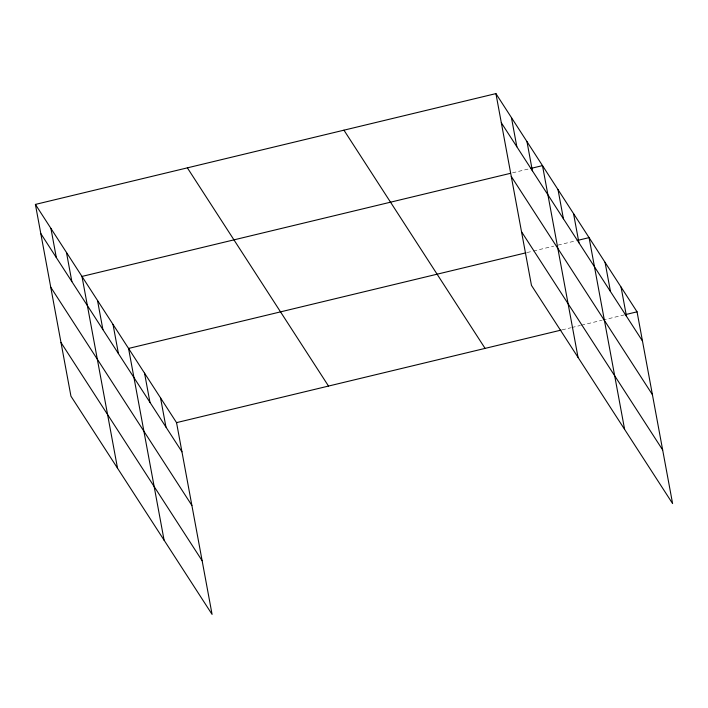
<?xml version="1.0" encoding="UTF-8"?>
<svg xmlns="http://www.w3.org/2000/svg" width="708" height="708" viewBox="0 0 708 708"><rect width="100%" height="100%" fill="white"/><g stroke="black" fill="none" stroke-linecap="round" stroke-linejoin="round"><path stroke-width="0.53" stroke-dasharray="3.54 2.66" d="M512.53 172.832L529.655 168.708M527 252.561L532.345 251.278M533.416 251.021L553.753 246.127M558.037 245.101L576.232 240.72M562.143 329.848L570.71 327.786M571.772 327.53L580.339 325.476M581.41 325.211L601.738 320.326M602.809 320.06L624.217 314.918"/><path stroke-width="1.06" d="M35.4 204.417L176.54 422.632L212.081 614.394L70.942 396.179L35.4 204.417L495.919 93.606L637.058 311.821L672.6 503.583L531.46 285.368L495.919 93.606M510.388 173.345L81.978 276.43L117.519 468.192M530.726 168.451L542.496 165.619L578.038 357.381M525.929 252.827L128.555 348.442L164.097 540.204M577.294 240.463L589.074 237.631L624.615 429.393M176.54 422.632L561.072 330.105M625.288 314.653L637.058 311.821M501.326 122.776L642.466 340.999M511.265 176.434L652.413 394.648M521.513 231.711L662.653 449.934M343.946 130.175L485.086 348.389M187.372 167.849L328.512 386.064M40.807 233.587L181.947 451.801M50.755 287.244L191.895 505.459M60.994 342.522L202.134 560.736M621.066 287.094L626.474 316.264M605.066 262.358L610.473 291.537M573.542 213.621L578.949 242.8M558.019 189.62L563.426 218.79M526.973 141.618L532.372 170.787M511.441 117.608L516.849 146.777M160.548 397.905L165.955 427.074M144.547 373.169L149.954 402.339M113.023 324.432L118.431 353.611M97.5 300.431L102.908 329.601M66.455 252.42L71.862 281.598M50.923 228.419L56.33 257.588"/></g></svg>
